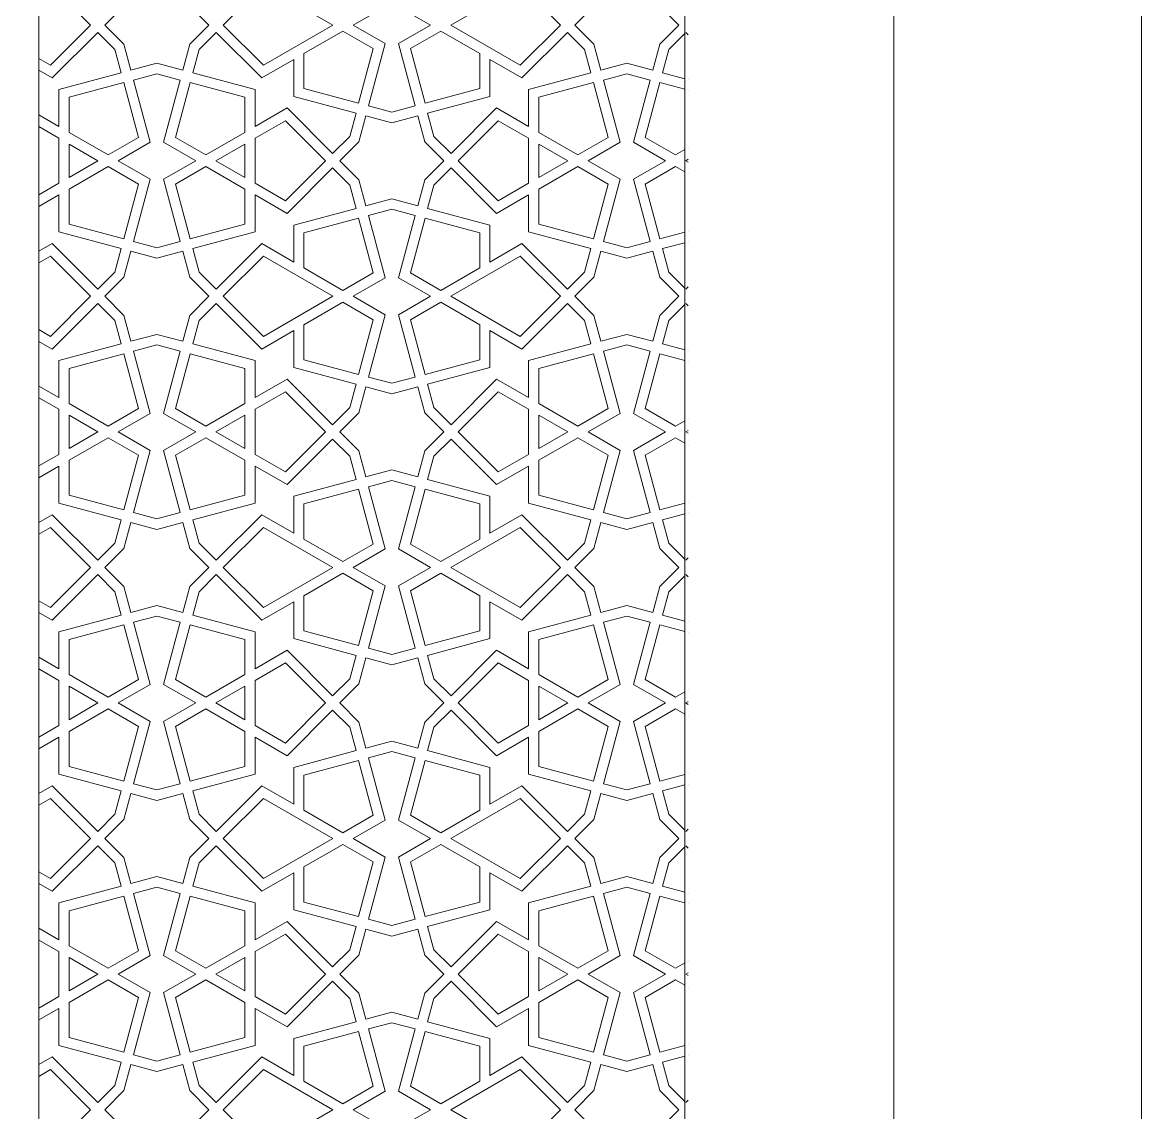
# Model space of a CAD drawing. Header units: metres. Extents: x 7064 to 15770, y 8440 to 11994.
# Drawn here: x 14872.9 to 15062.5, y 10900.6 to 11085.3 of the extents above; entities that cross this region are included whole.
import ezdxf

# ---------------------------------------------------------------- set-up
doc = ezdxf.new("R2010")
doc.units = ezdxf.units.M
doc.layers.add('GÖRÜNÜŞ 015-O4M', color=125, linetype='Continuous', lineweight=15)

msp = doc.modelspace()

# ---------------------------------------------------------------- linework, layer by layer
at = {"layer": 'GÖRÜNÜŞ 015-O4M', "color": 0}
for p, q in [((14884.464, 11084.849), (14877.676, 11091.637)), ((14906.951, 11084.849), (14913.739, 11091.637)), ((14913.739, 11091.637), (14925.495, 11084.849)), ((14957.252, 11091.637), (14945.495, 11084.849)), ((14964.04, 11084.849), (14957.252, 11091.637)), ((14890.122, 11088.074), (14886.897, 11084.849)), ((14901.293, 11088.074), (14904.518, 11084.849)), ((14934.361, 11087.982), (14928.935, 11084.849)), ((14936.629, 11087.982), (14942.055, 11084.849)), ((14969.697, 11088.074), (14966.472, 11084.849)), ((14980.869, 11088.074), (14984.094, 11084.849)), ((14884.464, 11084.849), (14877.676, 11078.062)), ((14885.68, 11083.633), (14877.959, 11075.912)), ((14888.579, 11080.734), (14885.68, 11083.633)), ((14890.122, 11081.624), (14886.897, 11084.849)), ((14901.293, 11081.624), (14904.518, 11084.849)), ((14902.835, 11080.734), (14905.735, 11083.633)), ((14905.735, 11083.633), (14913.456, 11075.912)), ((14906.951, 11084.849), (14913.739, 11078.062)), ((14913.739, 11078.062), (14925.495, 11084.849)), ((14920.601, 11080.038), (14927.215, 11083.856)), ((14932.358, 11080.887), (14927.215, 11083.856)), ((14934.361, 11081.717), (14928.935, 11084.849)), ((14936.629, 11081.717), (14942.055, 11084.849)), ((14938.632, 11080.887), (14943.775, 11083.856)), ((14950.389, 11080.038), (14943.775, 11083.856)), ((14957.252, 11078.062), (14945.495, 11084.849)), ((14964.04, 11084.849), (14957.252, 11078.062)), ((14965.256, 11083.633), (14957.535, 11075.912)), ((14968.155, 11080.734), (14965.256, 11083.633)), ((14969.697, 11081.624), (14966.472, 11084.849)), ((14980.869, 11081.624), (14984.094, 11084.849)), ((14982.411, 11080.734), (14985.127, 11083.45)), ((14985.31, 11083.633), (14985.707, 11083.236)), ((14890.122, 11081.624), (14891.302, 11077.219)), ((14901.293, 11081.624), (14900.113, 11077.219)), ((14931.535, 11071.17), (14934.361, 11081.717)), ((14939.455, 11071.17), (14936.629, 11081.717)), ((14969.697, 11081.624), (14970.878, 11077.219)), ((14980.869, 11081.624), (14979.688, 11077.219)), ((14888.579, 11080.734), (14889.641, 11076.774)), ((14902.835, 11080.734), (14901.774, 11076.774)), ((14920.601, 11074.099), (14920.601, 11080.038)), ((14929.874, 11071.615), (14932.358, 11080.887)), ((14941.117, 11071.615), (14938.632, 11080.887)), ((14950.389, 11074.099), (14950.389, 11080.038)), ((14968.155, 11080.734), (14969.216, 11076.774)), ((14982.411, 11080.734), (14981.35, 11076.774)), ((14877.676, 11078.062), (14875.702, 11079.202)), ((14895.707, 11078.399), (14891.302, 11077.219)), ((14895.707, 11078.399), (14900.113, 11077.219)), ((14913.456, 11075.912), (14918.881, 11079.045)), ((14918.881, 11072.78), (14918.881, 11079.045)), ((14957.535, 11075.912), (14952.109, 11079.045)), ((14952.109, 11072.78), (14952.109, 11079.045)), ((14975.283, 11078.399), (14970.878, 11077.219)), ((14975.283, 11078.399), (14979.688, 11077.219)), ((14877.959, 11075.912), (14875.702, 11077.216)), ((14889.641, 11076.774), (14879.094, 11073.948)), ((14895.707, 11076.619), (14891.747, 11075.558)), ((14891.747, 11075.558), (14894.573, 11065.011)), ((14895.707, 11076.619), (14899.668, 11075.558)), ((14899.668, 11075.558), (14896.842, 11065.011)), ((14901.774, 11076.774), (14912.321, 11073.948)), ((14969.216, 11076.774), (14958.669, 11073.948)), ((14975.283, 11076.619), (14971.323, 11075.558)), ((14971.323, 11075.558), (14974.149, 11065.011)), ((14975.283, 11076.619), (14979.243, 11075.558)), ((14979.243, 11075.558), (14976.417, 11065.011)), ((14981.35, 11076.774), (14985.127, 11075.762)), ((14985.702, 11075.608), (14985.707, 11075.606)), ((14879.094, 11073.948), (14879.094, 11067.683)), ((14890.086, 11075.112), (14880.814, 11072.628)), ((14890.086, 11075.112), (14892.57, 11065.84)), ((14901.329, 11075.112), (14898.845, 11065.84)), ((14901.329, 11075.112), (14910.601, 11072.628)), ((14912.321, 11073.948), (14912.321, 11067.683)), ((14929.874, 11071.615), (14920.601, 11074.099)), ((14941.117, 11071.615), (14950.389, 11074.099)), ((14958.669, 11073.948), (14958.669, 11067.683)), ((14969.661, 11075.112), (14960.389, 11072.628)), ((14969.661, 11075.112), (14972.146, 11065.84)), ((14980.905, 11075.112), (14978.42, 11065.84)), ((14980.905, 11075.112), (14985.127, 11073.981)), ((14985.702, 11073.827), (14985.707, 11073.826)), ((14880.814, 11072.628), (14880.814, 11066.69)), ((14910.601, 11072.628), (14910.601, 11066.69)), ((14929.428, 11069.954), (14918.881, 11072.78)), ((14941.562, 11069.954), (14952.109, 11072.78)), ((14960.389, 11072.628), (14960.389, 11066.69)), ((14917.747, 11070.815), (14912.321, 11067.683)), ((14925.468, 11063.094), (14917.747, 11070.815)), ((14928.367, 11065.993), (14929.428, 11069.954)), ((14935.495, 11070.109), (14931.535, 11071.17)), ((14935.495, 11070.109), (14939.455, 11071.17)), ((14942.623, 11065.993), (14941.562, 11069.954)), ((14945.522, 11063.094), (14953.243, 11070.815)), ((14953.243, 11070.815), (14958.669, 11067.683)), ((14875.702, 11069.641), (14879.094, 11067.683)), ((14917.464, 11068.666), (14912.321, 11065.697)), ((14924.252, 11061.878), (14917.464, 11068.666)), ((14929.909, 11065.103), (14931.09, 11069.508)), ((14935.495, 11068.328), (14931.09, 11069.508)), ((14935.495, 11068.328), (14939.901, 11069.508)), ((14941.081, 11065.103), (14939.901, 11069.508)), ((14946.739, 11061.878), (14953.526, 11068.666)), ((14953.526, 11068.666), (14958.669, 11065.697)), ((14875.702, 11067.655), (14879.094, 11065.697)), ((14880.814, 11066.69), (14887.428, 11062.871)), ((14910.601, 11066.69), (14903.987, 11062.871)), ((14928.367, 11065.993), (14925.468, 11063.094)), ((14942.623, 11065.993), (14945.522, 11063.094)), ((14960.389, 11066.69), (14967.003, 11062.871)), ((14879.094, 11058.059), (14879.094, 11065.697)), ((14880.814, 11064.703), (14885.708, 11061.878)), ((14880.814, 11059.052), (14880.814, 11064.703)), ((14887.428, 11062.871), (14892.57, 11065.84)), ((14889.148, 11061.878), (14894.573, 11065.011)), ((14902.267, 11061.878), (14896.842, 11065.011)), ((14903.987, 11062.871), (14898.845, 11065.84)), ((14910.601, 11064.703), (14905.707, 11061.878)), ((14910.601, 11059.052), (14910.601, 11064.703)), ((14912.321, 11058.059), (14912.321, 11065.697)), ((14929.909, 11065.103), (14926.684, 11061.878)), ((14941.081, 11065.103), (14944.306, 11061.878)), ((14958.669, 11058.059), (14958.669, 11065.697)), ((14960.389, 11064.703), (14965.283, 11061.878)), ((14960.389, 11059.052), (14960.389, 11064.703)), ((14967.003, 11062.871), (14972.146, 11065.84)), ((14968.723, 11061.878), (14974.149, 11065.011)), ((14981.843, 11061.878), (14976.417, 11065.011)), ((14983.563, 11062.871), (14978.42, 11065.84)), ((14985.707, 11064.109), (14985.702, 11064.106)), ((14985.127, 11063.774), (14983.563, 11062.871)), ((14880.814, 11059.052), (14885.708, 11061.878)), ((14880.814, 11057.066), (14887.428, 11060.885)), ((14887.428, 11060.885), (14892.57, 11057.916)), ((14889.148, 11061.878), (14894.573, 11058.745)), ((14902.267, 11061.878), (14896.842, 11058.745)), ((14903.987, 11060.885), (14898.845, 11057.916)), ((14910.601, 11057.066), (14903.987, 11060.885)), ((14910.601, 11059.052), (14905.707, 11061.878)), ((14924.252, 11061.878), (14917.464, 11055.09)), ((14925.468, 11060.662), (14917.747, 11052.941)), ((14928.367, 11057.763), (14925.468, 11060.662)), ((14929.909, 11058.653), (14926.684, 11061.878)), ((14941.081, 11058.653), (14944.306, 11061.878)), ((14942.623, 11057.763), (14945.522, 11060.662)), ((14945.522, 11060.662), (14953.243, 11052.941)), ((14946.739, 11061.878), (14953.526, 11055.09)), ((14960.389, 11059.052), (14965.283, 11061.878)), ((14960.389, 11057.066), (14967.003, 11060.885)), ((14967.003, 11060.885), (14972.146, 11057.916)), ((14968.723, 11061.878), (14974.149, 11058.745)), ((14981.843, 11061.878), (14976.417, 11058.745)), ((14983.563, 11060.885), (14978.42, 11057.916)), ((14985.127, 11059.982), (14983.563, 11060.885)), ((14985.707, 11062.123), (14985.283, 11061.878)), ((14985.707, 11061.633), (14985.283, 11061.878)), ((14891.747, 11048.198), (14894.573, 11058.745)), ((14899.668, 11048.198), (14896.842, 11058.745)), ((14929.909, 11058.653), (14931.09, 11054.248)), ((14941.081, 11058.653), (14939.901, 11054.248)), ((14971.323, 11048.198), (14974.149, 11058.745)), ((14979.243, 11048.198), (14976.417, 11058.745)), ((14985.707, 11059.647), (14985.702, 11059.65)), ((14875.702, 11056.101), (14879.094, 11058.059)), ((14880.814, 11051.128), (14880.814, 11057.066)), ((14890.086, 11048.643), (14892.57, 11057.916)), ((14901.329, 11048.643), (14898.845, 11057.916)), ((14910.601, 11051.128), (14910.601, 11057.066)), ((14917.464, 11055.09), (14912.321, 11058.059)), ((14928.367, 11057.763), (14929.428, 11053.802)), ((14942.623, 11057.763), (14941.562, 11053.802)), ((14953.526, 11055.09), (14958.669, 11058.059)), ((14960.389, 11051.128), (14960.389, 11057.066)), ((14969.661, 11048.643), (14972.146, 11057.916)), ((14980.905, 11048.643), (14978.42, 11057.916)), ((14875.702, 11054.115), (14879.094, 11056.073)), ((14879.094, 11049.808), (14879.094, 11056.073)), ((14912.321, 11049.808), (14912.321, 11056.073)), ((14917.747, 11052.941), (14912.321, 11056.073)), ((14935.495, 11055.428), (14931.09, 11054.248)), ((14935.495, 11055.428), (14939.901, 11054.248)), ((14953.243, 11052.941), (14958.669, 11056.073)), ((14958.669, 11049.808), (14958.669, 11056.073)), ((14929.428, 11053.802), (14918.881, 11050.976)), ((14935.495, 11053.647), (14931.535, 11052.586)), ((14935.495, 11053.647), (14939.455, 11052.586)), ((14941.562, 11053.802), (14952.109, 11050.976)), ((14890.086, 11048.643), (14880.814, 11051.128)), ((14901.329, 11048.643), (14910.601, 11051.128)), ((14918.881, 11050.976), (14918.881, 11044.711)), ((14929.874, 11052.141), (14920.601, 11049.656)), ((14929.874, 11052.141), (14932.358, 11042.869)), ((14931.535, 11052.586), (14934.361, 11042.039)), ((14939.455, 11052.586), (14936.629, 11042.039)), ((14941.117, 11052.141), (14938.632, 11042.869)), ((14941.117, 11052.141), (14950.389, 11049.656)), ((14952.109, 11050.976), (14952.109, 11044.711)), ((14969.661, 11048.643), (14960.389, 11051.128)), ((14889.641, 11046.982), (14879.094, 11049.808)), ((14901.774, 11046.982), (14912.321, 11049.808)), ((14920.601, 11049.656), (14920.601, 11043.718)), ((14950.389, 11049.656), (14950.389, 11043.718)), ((14969.216, 11046.982), (14958.669, 11049.808)), ((14980.905, 11048.643), (14985.127, 11049.775)), ((14985.702, 11049.929), (14985.707, 11049.93)), ((14877.959, 11047.844), (14875.702, 11046.54)), ((14885.68, 11040.123), (14877.959, 11047.844)), ((14888.579, 11043.022), (14889.641, 11046.982)), ((14895.707, 11047.137), (14891.747, 11048.198)), ((14895.707, 11047.137), (14899.668, 11048.198)), ((14902.835, 11043.022), (14901.774, 11046.982)), ((14905.735, 11040.123), (14913.456, 11047.844)), ((14913.456, 11047.844), (14918.881, 11044.711)), ((14957.535, 11047.844), (14952.109, 11044.711)), ((14965.256, 11040.123), (14957.535, 11047.844)), ((14968.155, 11043.022), (14969.216, 11046.982)), ((14975.283, 11047.137), (14971.323, 11048.198)), ((14975.283, 11047.137), (14979.243, 11048.198)), ((14981.35, 11046.982), (14985.127, 11047.994)), ((14982.411, 11043.022), (14981.35, 11046.982)), ((14985.702, 11048.148), (14985.707, 11048.15)), ((14877.676, 11045.694), (14875.702, 11044.554)), ((14884.464, 11038.906), (14877.676, 11045.694)), ((14890.122, 11042.131), (14891.302, 11046.537)), ((14895.707, 11045.356), (14891.302, 11046.537)), ((14895.707, 11045.356), (14900.113, 11046.537)), ((14901.293, 11042.131), (14900.113, 11046.537)), ((14906.951, 11038.906), (14913.739, 11045.694)), ((14913.739, 11045.694), (14925.495, 11038.906)), ((14957.252, 11045.694), (14945.495, 11038.906)), ((14964.04, 11038.906), (14957.252, 11045.694)), ((14969.697, 11042.131), (14970.878, 11046.537)), ((14975.283, 11045.356), (14970.878, 11046.537)), ((14975.283, 11045.356), (14979.688, 11046.537)), ((14980.869, 11042.131), (14979.688, 11046.537)), ((14920.601, 11043.718), (14927.215, 11039.899)), ((14950.389, 11043.718), (14943.775, 11039.899)), ((14888.579, 11043.022), (14885.68, 11040.123)), ((14890.122, 11042.131), (14886.897, 11038.906)), ((14901.293, 11042.131), (14904.518, 11038.906)), ((14902.835, 11043.022), (14905.735, 11040.123)), ((14932.358, 11042.869), (14927.215, 11039.899)), ((14934.361, 11042.039), (14928.935, 11038.906)), ((14936.629, 11042.039), (14942.055, 11038.906)), ((14938.632, 11042.869), (14943.775, 11039.899)), ((14968.155, 11043.022), (14965.256, 11040.123)), ((14969.697, 11042.131), (14966.472, 11038.906)), ((14980.869, 11042.131), (14984.094, 11038.906)), ((14982.411, 11043.022), (14985.127, 11040.306)), ((14985.31, 11040.123), (14985.707, 11040.52)), ((14884.464, 11038.906), (14877.676, 11032.119)), ((14885.68, 11037.69), (14877.959, 11029.969)), ((14888.579, 11034.791), (14885.68, 11037.69)), ((14890.122, 11035.681), (14886.897, 11038.906)), ((14901.293, 11035.681), (14904.518, 11038.906)), ((14902.835, 11034.791), (14905.735, 11037.69)), ((14905.735, 11037.69), (14913.456, 11029.969)), ((14906.951, 11038.906), (14913.739, 11032.119)), ((14913.739, 11032.119), (14925.495, 11038.906)), ((14920.601, 11034.095), (14927.215, 11037.913)), ((14932.358, 11034.944), (14927.215, 11037.913)), ((14934.361, 11035.774), (14928.935, 11038.906)), ((14936.629, 11035.774), (14942.055, 11038.906)), ((14938.632, 11034.944), (14943.775, 11037.913)), ((14950.389, 11034.095), (14943.775, 11037.913)), ((14957.252, 11032.119), (14945.495, 11038.906)), ((14964.04, 11038.906), (14957.252, 11032.119)), ((14965.256, 11037.69), (14957.535, 11029.969)), ((14968.155, 11034.791), (14965.256, 11037.69)), ((14969.697, 11035.681), (14966.472, 11038.906)), ((14980.869, 11035.681), (14984.094, 11038.906)), ((14982.411, 11034.791), (14985.127, 11037.507)), ((14985.31, 11037.69), (14985.707, 11037.293)), ((14890.122, 11035.681), (14891.302, 11031.276)), ((14901.293, 11035.681), (14900.113, 11031.276)), ((14931.535, 11025.227), (14934.361, 11035.774)), ((14939.455, 11025.227), (14936.629, 11035.774)), ((14969.697, 11035.681), (14970.878, 11031.276)), ((14980.869, 11035.681), (14979.688, 11031.276)), ((14888.579, 11034.791), (14889.641, 11030.831)), ((14902.835, 11034.791), (14901.774, 11030.831)), ((14920.601, 11028.156), (14920.601, 11034.095)), ((14929.874, 11025.672), (14932.358, 11034.944)), ((14941.117, 11025.672), (14938.632, 11034.944)), ((14950.389, 11028.156), (14950.389, 11034.095)), ((14968.155, 11034.791), (14969.216, 11030.831)), ((14982.411, 11034.791), (14981.35, 11030.831)), ((14877.676, 11032.119), (14875.702, 11033.259)), ((14895.707, 11032.456), (14891.302, 11031.276)), ((14895.707, 11032.456), (14900.113, 11031.276)), ((14913.456, 11029.969), (14918.881, 11033.102)), ((14918.881, 11026.837), (14918.881, 11033.102)), ((14957.535, 11029.969), (14952.109, 11033.102)), ((14952.109, 11026.837), (14952.109, 11033.102)), ((14975.283, 11032.456), (14970.878, 11031.276)), ((14975.283, 11032.456), (14979.688, 11031.276)), ((14877.959, 11029.969), (14875.702, 11031.273)), ((14889.641, 11030.831), (14879.094, 11028.005)), ((14895.707, 11030.676), (14891.747, 11029.615)), ((14895.707, 11030.676), (14899.668, 11029.615)), ((14901.774, 11030.831), (14912.321, 11028.005)), ((14969.216, 11030.831), (14958.669, 11028.005)), ((14975.283, 11030.676), (14971.323, 11029.615)), ((14975.283, 11030.676), (14979.243, 11029.615)), ((14981.35, 11030.831), (14985.127, 11029.819)), ((14890.086, 11029.169), (14880.814, 11026.685)), ((14890.086, 11029.169), (14892.57, 11019.897)), ((14891.747, 11029.615), (14894.573, 11019.068)), ((14899.668, 11029.615), (14896.842, 11019.068)), ((14901.329, 11029.169), (14898.845, 11019.897)), ((14901.329, 11029.169), (14910.601, 11026.685)), ((14929.874, 11025.672), (14920.601, 11028.156)), ((14941.117, 11025.672), (14950.389, 11028.156)), ((14969.661, 11029.169), (14960.389, 11026.685)), ((14969.661, 11029.169), (14972.146, 11019.897)), ((14971.323, 11029.615), (14974.149, 11019.068)), ((14979.243, 11029.615), (14976.417, 11019.068)), ((14980.905, 11029.169), (14978.42, 11019.897)), ((14980.905, 11029.169), (14985.127, 11028.038)), ((14985.702, 11029.665), (14985.707, 11029.663)), ((14879.094, 11028.005), (14879.094, 11021.74)), ((14880.814, 11026.685), (14880.814, 11020.747)), ((14910.601, 11026.685), (14910.601, 11020.747)), ((14912.321, 11028.005), (14912.321, 11021.74)), ((14929.428, 11024.011), (14918.881, 11026.837)), ((14941.562, 11024.011), (14952.109, 11026.837)), ((14958.669, 11028.005), (14958.669, 11021.74)), ((14960.389, 11026.685), (14960.389, 11020.747)), ((14985.702, 11027.884), (14985.707, 11027.883)), ((14917.747, 11024.872), (14912.321, 11021.74)), ((14925.468, 11017.151), (14917.747, 11024.872)), ((14935.495, 11024.166), (14931.535, 11025.227)), ((14935.495, 11024.166), (14939.455, 11025.227)), ((14945.522, 11017.151), (14953.243, 11024.872)), ((14953.243, 11024.872), (14958.669, 11021.74)), ((14875.702, 11023.698), (14879.094, 11021.74)), ((14917.464, 11022.723), (14912.321, 11019.754)), ((14924.252, 11015.935), (14917.464, 11022.723)), ((14928.367, 11020.05), (14929.428, 11024.011)), ((14929.909, 11019.16), (14931.09, 11023.565)), ((14935.495, 11022.385), (14931.09, 11023.565)), ((14935.495, 11022.385), (14939.901, 11023.565)), ((14941.081, 11019.16), (14939.901, 11023.565)), ((14942.623, 11020.05), (14941.562, 11024.011)), ((14946.739, 11015.935), (14953.526, 11022.723)), ((14953.526, 11022.723), (14958.669, 11019.754)), ((14875.702, 11021.712), (14879.094, 11019.754)), ((14880.814, 11020.747), (14887.428, 11016.928)), ((14910.601, 11020.747), (14903.987, 11016.928)), ((14960.389, 11020.747), (14967.003, 11016.928)), ((14879.094, 11012.116), (14879.094, 11019.754)), ((14880.814, 11018.761), (14885.708, 11015.935)), ((14880.814, 11013.109), (14880.814, 11018.761)), ((14887.428, 11016.928), (14892.57, 11019.897)), ((14889.148, 11015.935), (14894.573, 11019.068)), ((14902.267, 11015.935), (14896.842, 11019.068)), ((14903.987, 11016.928), (14898.845, 11019.897)), ((14910.601, 11018.761), (14905.707, 11015.935)), ((14910.601, 11013.109), (14910.601, 11018.761)), ((14912.321, 11012.116), (14912.321, 11019.754)), ((14928.367, 11020.05), (14925.468, 11017.151)), ((14929.909, 11019.16), (14926.684, 11015.935)), ((14941.081, 11019.16), (14944.306, 11015.935)), ((14942.623, 11020.05), (14945.522, 11017.151)), ((14958.669, 11012.116), (14958.669, 11019.754)), ((14960.389, 11018.761), (14965.283, 11015.935)), ((14960.389, 11013.109), (14960.389, 11018.761)), ((14967.003, 11016.928), (14972.146, 11019.897)), ((14968.723, 11015.935), (14974.149, 11019.068)), ((14981.843, 11015.935), (14976.417, 11019.068)), ((14983.563, 11016.928), (14978.42, 11019.897)), ((14985.127, 11017.831), (14983.563, 11016.928)), ((14985.707, 11018.166), (14985.702, 11018.163)), ((14880.814, 11013.109), (14885.708, 11015.935)), ((14880.814, 11011.123), (14887.428, 11014.942)), ((14887.428, 11014.942), (14892.57, 11011.973)), ((14889.148, 11015.935), (14894.573, 11012.802)), ((14902.267, 11015.935), (14896.842, 11012.802)), ((14903.987, 11014.942), (14898.845, 11011.973)), ((14910.601, 11011.123), (14903.987, 11014.942)), ((14910.601, 11013.109), (14905.707, 11015.935)), ((14924.252, 11015.935), (14917.464, 11009.147)), ((14929.909, 11012.71), (14926.684, 11015.935)), ((14941.081, 11012.71), (14944.306, 11015.935)), ((14946.739, 11015.935), (14953.526, 11009.147)), ((14960.389, 11013.109), (14965.283, 11015.935)), ((14960.389, 11011.123), (14967.003, 11014.942)), ((14967.003, 11014.942), (14972.146, 11011.973)), ((14968.723, 11015.935), (14974.149, 11012.802)), ((14981.843, 11015.935), (14976.417, 11012.802)), ((14983.563, 11014.942), (14978.42, 11011.973)), ((14985.127, 11014.039), (14983.563, 11014.942)), ((14985.707, 11016.18), (14985.283, 11015.935)), ((14985.707, 11015.69), (14985.283, 11015.935)), ((14925.468, 11014.719), (14917.747, 11006.998)), ((14928.367, 11011.82), (14925.468, 11014.719)), ((14942.623, 11011.82), (14945.522, 11014.719)), ((14945.522, 11014.719), (14953.243, 11006.998)), ((14985.707, 11013.704), (14985.702, 11013.707)), ((14875.702, 11010.158), (14879.094, 11012.116)), ((14880.814, 11005.185), (14880.814, 11011.123)), ((14890.086, 11002.7), (14892.57, 11011.973)), ((14891.747, 11002.255), (14894.573, 11012.802)), ((14899.668, 11002.255), (14896.842, 11012.802)), ((14901.329, 11002.7), (14898.845, 11011.973)), ((14910.601, 11005.185), (14910.601, 11011.123)), ((14917.464, 11009.147), (14912.321, 11012.116)), ((14928.367, 11011.82), (14929.428, 11007.859)), ((14929.909, 11012.71), (14931.09, 11008.305)), ((14941.081, 11012.71), (14939.901, 11008.305)), ((14942.623, 11011.82), (14941.562, 11007.859)), ((14953.526, 11009.147), (14958.669, 11012.116)), ((14960.389, 11005.185), (14960.389, 11011.123)), ((14969.661, 11002.7), (14972.146, 11011.973)), ((14971.323, 11002.255), (14974.149, 11012.802)), ((14979.243, 11002.255), (14976.417, 11012.802)), ((14980.905, 11002.7), (14978.42, 11011.973)), ((14875.702, 11008.172), (14879.094, 11010.13)), ((14879.094, 11003.865), (14879.094, 11010.13)), ((14912.321, 11003.865), (14912.321, 11010.13)), ((14917.747, 11006.998), (14912.321, 11010.13)), ((14935.495, 11009.485), (14931.09, 11008.305)), ((14935.495, 11009.485), (14939.901, 11008.305)), ((14953.243, 11006.998), (14958.669, 11010.13)), ((14958.669, 11003.865), (14958.669, 11010.13)), ((14929.428, 11007.859), (14918.881, 11005.033)), ((14935.495, 11007.704), (14931.535, 11006.643)), ((14935.495, 11007.704), (14939.455, 11006.643)), ((14941.562, 11007.859), (14952.109, 11005.033)), ((14929.874, 11006.198), (14920.601, 11003.713)), ((14929.874, 11006.198), (14932.358, 10996.926)), ((14931.535, 11006.643), (14934.361, 10996.096)), ((14939.455, 11006.643), (14936.629, 10996.096)), ((14941.117, 11006.198), (14938.632, 10996.926)), ((14941.117, 11006.198), (14950.389, 11003.713)), ((14889.641, 11001.039), (14879.094, 11003.865)), ((14890.086, 11002.7), (14880.814, 11005.185)), ((14901.329, 11002.7), (14910.601, 11005.185)), ((14901.774, 11001.039), (14912.321, 11003.865)), ((14918.881, 11005.033), (14918.881, 10998.768)), ((14920.601, 11003.713), (14920.601, 10997.775)), ((14950.389, 11003.713), (14950.389, 10997.775)), ((14952.109, 11005.033), (14952.109, 10998.768)), ((14969.216, 11001.039), (14958.669, 11003.865)), ((14969.661, 11002.7), (14960.389, 11005.185)), ((14980.905, 11002.7), (14985.127, 11003.832)), ((14985.702, 11003.986), (14985.707, 11003.987)), ((14877.959, 11001.901), (14875.702, 11000.597)), ((14885.68, 10994.18), (14877.959, 11001.901)), ((14895.707, 11001.194), (14891.747, 11002.255)), ((14895.707, 11001.194), (14899.668, 11002.255)), ((14905.735, 10994.18), (14913.456, 11001.901)), ((14913.456, 11001.901), (14918.881, 10998.768)), ((14957.535, 11001.901), (14952.109, 10998.768)), ((14965.256, 10994.18), (14957.535, 11001.901)), ((14975.283, 11001.194), (14971.323, 11002.255)), ((14975.283, 11001.194), (14979.243, 11002.255)), ((14981.35, 11001.039), (14985.127, 11002.051)), ((14985.702, 11002.205), (14985.707, 11002.207)), ((14877.676, 10999.751), (14875.702, 10998.611)), ((14884.464, 10992.963), (14877.676, 10999.751)), ((14888.579, 10997.079), (14889.641, 11001.039)), ((14890.122, 10996.188), (14891.302, 11000.594)), ((14895.707, 10999.413), (14891.302, 11000.594)), ((14895.707, 10999.413), (14900.113, 11000.594)), ((14901.293, 10996.188), (14900.113, 11000.594)), ((14902.835, 10997.079), (14901.774, 11001.039)), ((14906.951, 10992.963), (14913.739, 10999.751)), ((14913.739, 10999.751), (14925.495, 10992.963)), ((14957.252, 10999.751), (14945.495, 10992.963)), ((14964.04, 10992.963), (14957.252, 10999.751)), ((14968.155, 10997.079), (14969.216, 11001.039)), ((14969.697, 10996.188), (14970.878, 11000.594)), ((14975.283, 10999.413), (14970.878, 11000.594)), ((14975.283, 10999.413), (14979.688, 11000.594)), ((14980.869, 10996.188), (14979.688, 11000.594)), ((14982.411, 10997.079), (14981.35, 11001.039)), ((14920.601, 10997.775), (14927.215, 10993.957)), ((14950.389, 10997.775), (14943.775, 10993.957)), ((14888.579, 10997.079), (14885.68, 10994.18)), ((14890.122, 10996.188), (14886.897, 10992.963)), ((14901.293, 10996.188), (14904.518, 10992.963)), ((14902.835, 10997.079), (14905.735, 10994.18)), ((14932.358, 10996.926), (14927.215, 10993.957)), ((14934.361, 10996.096), (14928.935, 10992.963)), ((14936.629, 10996.096), (14942.055, 10992.963)), ((14938.632, 10996.926), (14943.775, 10993.957)), ((14968.155, 10997.079), (14965.256, 10994.18)), ((14969.697, 10996.188), (14966.472, 10992.963)), ((14980.869, 10996.188), (14984.094, 10992.963)), ((14982.411, 10997.079), (14985.127, 10994.363)), ((14985.31, 10994.18), (14985.707, 10994.577)), ((14884.464, 10992.963), (14877.676, 10986.176)), ((14890.122, 10989.738), (14886.897, 10992.963)), ((14901.293, 10989.738), (14904.518, 10992.963)), ((14906.951, 10992.963), (14913.739, 10986.176)), ((14913.739, 10986.176), (14925.495, 10992.963)), ((14934.361, 10989.831), (14928.935, 10992.963)), ((14936.629, 10989.831), (14942.055, 10992.963)), ((14957.252, 10986.176), (14945.495, 10992.963)), ((14964.04, 10992.963), (14957.252, 10986.176)), ((14969.697, 10989.738), (14966.472, 10992.963)), ((14980.869, 10989.738), (14984.094, 10992.963)), ((14885.68, 10991.747), (14877.959, 10984.026)), ((14888.579, 10988.848), (14885.68, 10991.747)), ((14902.835, 10988.848), (14905.735, 10991.747)), ((14905.735, 10991.747), (14913.456, 10984.026)), ((14920.601, 10988.152), (14927.215, 10991.97)), ((14932.358, 10989.001), (14927.215, 10991.97)), ((14938.632, 10989.001), (14943.775, 10991.97)), ((14950.389, 10988.152), (14943.775, 10991.97)), ((14965.256, 10991.747), (14957.535, 10984.026)), ((14968.155, 10988.848), (14965.256, 10991.747)), ((14982.411, 10988.848), (14985.127, 10991.564)), ((14985.31, 10991.747), (14985.707, 10991.35)), ((14888.579, 10988.848), (14889.641, 10984.888)), ((14890.122, 10989.738), (14891.302, 10985.333)), ((14901.293, 10989.738), (14900.113, 10985.333)), ((14902.835, 10988.848), (14901.774, 10984.888)), ((14929.874, 10979.729), (14932.358, 10989.001)), ((14931.535, 10979.284), (14934.361, 10989.831)), ((14939.455, 10979.284), (14936.629, 10989.831)), ((14941.117, 10979.729), (14938.632, 10989.001)), ((14968.155, 10988.848), (14969.216, 10984.888)), ((14969.697, 10989.738), (14970.878, 10985.333)), ((14980.869, 10989.738), (14979.688, 10985.333)), ((14982.411, 10988.848), (14981.35, 10984.888)), ((14877.676, 10986.176), (14875.702, 10987.316)), ((14895.707, 10986.513), (14891.302, 10985.333)), ((14895.707, 10986.513), (14900.113, 10985.333)), ((14913.456, 10984.026), (14918.881, 10987.159)), ((14918.881, 10980.894), (14918.881, 10987.159)), ((14920.601, 10982.213), (14920.601, 10988.152)), ((14950.389, 10982.213), (14950.389, 10988.152)), ((14957.535, 10984.026), (14952.109, 10987.159)), ((14952.109, 10980.894), (14952.109, 10987.159)), ((14975.283, 10986.513), (14970.878, 10985.333)), ((14975.283, 10986.513), (14979.688, 10985.333)), ((14877.959, 10984.026), (14875.702, 10985.33)), ((14889.641, 10984.888), (14879.094, 10982.062)), ((14895.707, 10984.733), (14891.747, 10983.672)), ((14895.707, 10984.733), (14899.668, 10983.672)), ((14901.774, 10984.888), (14912.321, 10982.062)), ((14969.216, 10984.888), (14958.669, 10982.062)), ((14975.283, 10984.733), (14971.323, 10983.672)), ((14975.283, 10984.733), (14979.243, 10983.672)), ((14981.35, 10984.888), (14985.127, 10983.876)), ((14890.086, 10983.226), (14880.814, 10980.742)), ((14890.086, 10983.226), (14892.57, 10973.954)), ((14891.747, 10983.672), (14894.573, 10973.125)), ((14899.668, 10983.672), (14896.842, 10973.125)), ((14901.329, 10983.226), (14898.845, 10973.954)), ((14901.329, 10983.226), (14910.601, 10980.742)), ((14969.661, 10983.226), (14960.389, 10980.742)), ((14969.661, 10983.226), (14972.146, 10973.954)), ((14971.323, 10983.672), (14974.149, 10973.125)), ((14979.243, 10983.672), (14976.417, 10973.125)), ((14980.905, 10983.226), (14978.42, 10973.954)), ((14980.905, 10983.226), (14985.127, 10982.095)), ((14985.702, 10983.722), (14985.707, 10983.72)), ((14879.094, 10982.062), (14879.094, 10975.797)), ((14880.814, 10980.742), (14880.814, 10974.804)), ((14910.601, 10980.742), (14910.601, 10974.804)), ((14912.321, 10982.062), (14912.321, 10975.797)), ((14929.428, 10978.068), (14918.881, 10980.894)), ((14929.874, 10979.729), (14920.601, 10982.213)), ((14941.117, 10979.729), (14950.389, 10982.213)), ((14941.562, 10978.068), (14952.109, 10980.894)), ((14958.669, 10982.062), (14958.669, 10975.797)), ((14960.389, 10980.742), (14960.389, 10974.804)), ((14985.702, 10981.941), (14985.707, 10981.94)), ((14917.747, 10978.929), (14912.321, 10975.797)), ((14925.468, 10971.208), (14917.747, 10978.929)), ((14935.495, 10978.223), (14931.535, 10979.284)), ((14935.495, 10978.223), (14939.455, 10979.284)), ((14945.522, 10971.208), (14953.243, 10978.929)), ((14953.243, 10978.929), (14958.669, 10975.797)), ((14875.702, 10977.755), (14879.094, 10975.797)), ((14928.367, 10974.107), (14929.428, 10978.068)), ((14929.909, 10973.217), (14931.09, 10977.622)), ((14935.495, 10976.442), (14931.09, 10977.622)), ((14935.495, 10976.442), (14939.901, 10977.622)), ((14941.081, 10973.217), (14939.901, 10977.622)), ((14942.623, 10974.107), (14941.562, 10978.068)), ((14875.702, 10975.769), (14879.094, 10973.811)), ((14917.464, 10976.78), (14912.321, 10973.811)), ((14924.252, 10969.992), (14917.464, 10976.78)), ((14946.739, 10969.992), (14953.526, 10976.78)), ((14953.526, 10976.78), (14958.669, 10973.811)), ((14879.094, 10966.173), (14879.094, 10973.811)), ((14880.814, 10974.804), (14887.428, 10970.985)), ((14887.428, 10970.985), (14892.57, 10973.954)), ((14889.148, 10969.992), (14894.573, 10973.125)), ((14902.267, 10969.992), (14896.842, 10973.125)), ((14903.987, 10970.985), (14898.845, 10973.954)), ((14910.601, 10974.804), (14903.987, 10970.985)), ((14912.321, 10966.173), (14912.321, 10973.811)), ((14928.367, 10974.107), (14925.468, 10971.208)), ((14929.909, 10973.217), (14926.684, 10969.992)), ((14941.081, 10973.217), (14944.306, 10969.992)), ((14942.623, 10974.107), (14945.522, 10971.208)), ((14958.669, 10966.173), (14958.669, 10973.811)), ((14960.389, 10974.804), (14967.003, 10970.985)), ((14967.003, 10970.985), (14972.146, 10973.954)), ((14968.723, 10969.992), (14974.149, 10973.125)), ((14981.843, 10969.992), (14976.417, 10973.125)), ((14983.563, 10970.985), (14978.42, 10973.954)), ((14880.814, 10972.818), (14885.708, 10969.992)), ((14880.814, 10967.166), (14880.814, 10972.818)), ((14910.601, 10972.818), (14905.707, 10969.992)), ((14910.601, 10967.166), (14910.601, 10972.818)), ((14960.389, 10972.818), (14965.283, 10969.992)), ((14960.389, 10967.166), (14960.389, 10972.818)), ((14985.127, 10971.888), (14983.563, 10970.985)), ((14985.707, 10972.223), (14985.702, 10972.22)), ((14880.814, 10967.166), (14885.708, 10969.992)), ((14889.148, 10969.992), (14894.573, 10966.859)), ((14902.267, 10969.992), (14896.842, 10966.859)), ((14910.601, 10967.166), (14905.707, 10969.992)), ((14924.252, 10969.992), (14917.464, 10963.204)), ((14929.909, 10966.767), (14926.684, 10969.992)), ((14941.081, 10966.767), (14944.306, 10969.992)), ((14946.739, 10969.992), (14953.526, 10963.204)), ((14960.389, 10967.166), (14965.283, 10969.992)), ((14968.723, 10969.992), (14974.149, 10966.859)), ((14981.843, 10969.992), (14976.417, 10966.859)), ((14985.707, 10970.237), (14985.283, 10969.992)), ((14985.707, 10969.747), (14985.283, 10969.992)), ((14880.814, 10965.18), (14887.428, 10968.999)), ((14887.428, 10968.999), (14892.57, 10966.03)), ((14903.987, 10968.999), (14898.845, 10966.03)), ((14910.601, 10965.18), (14903.987, 10968.999)), ((14925.468, 10968.776), (14917.747, 10961.055)), ((14928.367, 10965.877), (14925.468, 10968.776)), ((14942.623, 10965.877), (14945.522, 10968.776)), ((14945.522, 10968.776), (14953.243, 10961.055)), ((14960.389, 10965.18), (14967.003, 10968.999)), ((14967.003, 10968.999), (14972.146, 10966.03)), ((14983.563, 10968.999), (14978.42, 10966.03)), ((14985.127, 10968.096), (14983.563, 10968.999)), ((14985.707, 10967.761), (14985.702, 10967.764)), ((14875.702, 10964.215), (14879.094, 10966.173)), ((14890.086, 10956.757), (14892.57, 10966.03)), ((14891.747, 10956.312), (14894.573, 10966.859)), ((14899.668, 10956.312), (14896.842, 10966.859)), ((14901.329, 10956.757), (14898.845, 10966.03)), ((14917.464, 10963.204), (14912.321, 10966.173)), ((14928.367, 10965.877), (14929.428, 10961.916)), ((14929.909, 10966.767), (14931.09, 10962.362)), ((14941.081, 10966.767), (14939.901, 10962.362)), ((14942.623, 10965.877), (14941.562, 10961.916)), ((14953.526, 10963.204), (14958.669, 10966.173)), ((14969.661, 10956.757), (14972.146, 10966.03)), ((14971.323, 10956.312), (14974.149, 10966.859)), ((14979.243, 10956.312), (14976.417, 10966.859)), ((14980.905, 10956.757), (14978.42, 10966.03)), ((14875.702, 10962.229), (14879.094, 10964.187)), ((14879.094, 10957.922), (14879.094, 10964.187)), ((14880.814, 10959.242), (14880.814, 10965.18)), ((14910.601, 10959.242), (14910.601, 10965.18)), ((14912.321, 10957.922), (14912.321, 10964.187)), ((14917.747, 10961.055), (14912.321, 10964.187)), ((14953.243, 10961.055), (14958.669, 10964.187)), ((14958.669, 10957.922), (14958.669, 10964.187)), ((14960.389, 10959.242), (14960.389, 10965.18)), ((14929.428, 10961.916), (14918.881, 10959.09)), ((14935.495, 10963.542), (14931.09, 10962.362)), ((14935.495, 10961.761), (14931.535, 10960.7)), ((14935.495, 10963.542), (14939.901, 10962.362)), ((14935.495, 10961.761), (14939.455, 10960.7)), ((14941.562, 10961.916), (14952.109, 10959.09)), ((14929.874, 10960.255), (14920.601, 10957.77)), ((14929.874, 10960.255), (14932.358, 10950.983)), ((14931.535, 10960.7), (14934.361, 10950.153)), ((14939.455, 10960.7), (14936.629, 10950.153)), ((14941.117, 10960.255), (14938.632, 10950.983)), ((14941.117, 10960.255), (14950.389, 10957.77)), ((14889.641, 10955.096), (14879.094, 10957.922)), ((14890.086, 10956.757), (14880.814, 10959.242)), ((14901.329, 10956.757), (14910.601, 10959.242)), ((14901.774, 10955.096), (14912.321, 10957.922)), ((14918.881, 10959.09), (14918.881, 10952.825)), ((14952.109, 10959.09), (14952.109, 10952.825)), ((14969.216, 10955.096), (14958.669, 10957.922)), ((14969.661, 10956.757), (14960.389, 10959.242)), ((14980.905, 10956.757), (14985.127, 10957.889)), ((14985.702, 10958.043), (14985.707, 10958.044)), ((14895.707, 10955.251), (14891.747, 10956.312)), ((14895.707, 10955.251), (14899.668, 10956.312)), ((14920.601, 10957.77), (14920.601, 10951.832)), ((14950.389, 10957.77), (14950.389, 10951.832)), ((14975.283, 10955.251), (14971.323, 10956.312)), ((14975.283, 10955.251), (14979.243, 10956.312)), ((14981.35, 10955.096), (14985.127, 10956.108)), ((14985.702, 10956.262), (14985.707, 10956.264)), ((14877.959, 10955.958), (14875.702, 10954.654)), ((14885.68, 10948.237), (14877.959, 10955.958)), ((14888.579, 10951.136), (14889.641, 10955.096)), ((14890.122, 10950.245), (14891.302, 10954.651)), ((14895.707, 10953.47), (14891.302, 10954.651)), ((14895.707, 10953.47), (14900.113, 10954.651)), ((14901.293, 10950.245), (14900.113, 10954.651)), ((14902.835, 10951.136), (14901.774, 10955.096)), ((14905.735, 10948.237), (14913.456, 10955.958)), ((14913.456, 10955.958), (14918.881, 10952.825)), ((14957.535, 10955.958), (14952.109, 10952.825)), ((14965.256, 10948.237), (14957.535, 10955.958)), ((14968.155, 10951.136), (14969.216, 10955.096)), ((14969.697, 10950.245), (14970.878, 10954.651)), ((14975.283, 10953.47), (14970.878, 10954.651)), ((14975.283, 10953.47), (14979.688, 10954.651)), ((14980.869, 10950.245), (14979.688, 10954.651)), ((14982.411, 10951.136), (14981.35, 10955.096)), ((14877.676, 10953.808), (14875.702, 10952.668)), ((14884.464, 10947.02), (14877.676, 10953.808)), ((14906.951, 10947.02), (14913.739, 10953.808)), ((14913.739, 10953.808), (14925.495, 10947.02)), ((14957.252, 10953.808), (14945.495, 10947.02)), ((14964.04, 10947.02), (14957.252, 10953.808)), ((14888.579, 10951.136), (14885.68, 10948.237)), ((14902.835, 10951.136), (14905.735, 10948.237)), ((14920.601, 10951.832), (14927.215, 10948.014)), ((14932.358, 10950.983), (14927.215, 10948.014)), ((14938.632, 10950.983), (14943.775, 10948.014)), ((14950.389, 10951.832), (14943.775, 10948.014)), ((14968.155, 10951.136), (14965.256, 10948.237)), ((14982.411, 10951.136), (14985.127, 10948.42)), ((14890.122, 10950.245), (14886.897, 10947.02)), ((14901.293, 10950.245), (14904.518, 10947.02)), ((14934.361, 10950.153), (14928.935, 10947.02)), ((14936.629, 10950.153), (14942.055, 10947.02)), ((14969.697, 10950.245), (14966.472, 10947.02)), ((14980.869, 10950.245), (14984.094, 10947.02)), ((14985.31, 10948.237), (14985.707, 10948.634)), ((14884.464, 10947.02), (14877.676, 10940.233)), ((14890.122, 10943.795), (14886.897, 10947.02)), ((14901.293, 10943.795), (14904.518, 10947.02)), ((14906.951, 10947.02), (14913.739, 10940.233)), ((14913.739, 10940.233), (14925.495, 10947.02)), ((14934.361, 10943.888), (14928.935, 10947.02)), ((14936.629, 10943.888), (14942.055, 10947.02)), ((14957.252, 10940.233), (14945.495, 10947.02)), ((14964.04, 10947.02), (14957.252, 10940.233)), ((14969.697, 10943.795), (14966.472, 10947.02)), ((14980.869, 10943.795), (14984.094, 10947.02)), ((14885.68, 10945.804), (14877.959, 10938.083)), ((14888.579, 10942.905), (14885.68, 10945.804)), ((14902.835, 10942.905), (14905.735, 10945.804)), ((14905.735, 10945.804), (14913.456, 10938.083)), ((14920.601, 10942.209), (14927.215, 10946.027)), ((14932.358, 10943.058), (14927.215, 10946.027)), ((14938.632, 10943.058), (14943.775, 10946.027)), ((14950.389, 10942.209), (14943.775, 10946.027)), ((14965.256, 10945.804), (14957.535, 10938.083)), ((14968.155, 10942.905), (14965.256, 10945.804)), ((14982.411, 10942.905), (14985.127, 10945.621)), ((14985.31, 10945.804), (14985.707, 10945.407)), ((14888.579, 10942.905), (14889.641, 10938.945)), ((14890.122, 10943.795), (14891.302, 10939.39)), ((14901.293, 10943.795), (14900.113, 10939.39)), ((14902.835, 10942.905), (14901.774, 10938.945)), ((14929.874, 10933.786), (14932.358, 10943.058)), ((14931.535, 10933.341), (14934.361, 10943.888)), ((14939.455, 10933.341), (14936.629, 10943.888)), ((14941.117, 10933.786), (14938.632, 10943.058)), ((14968.155, 10942.905), (14969.216, 10938.945)), ((14969.697, 10943.795), (14970.878, 10939.39)), ((14980.869, 10943.795), (14979.688, 10939.39)), ((14982.411, 10942.905), (14981.35, 10938.945)), ((14877.676, 10940.233), (14875.702, 10941.373)), ((14913.456, 10938.083), (14918.881, 10941.216)), ((14918.881, 10934.951), (14918.881, 10941.216)), ((14920.601, 10936.27), (14920.601, 10942.209)), ((14950.389, 10936.27), (14950.389, 10942.209)), ((14957.535, 10938.083), (14952.109, 10941.216)), ((14952.109, 10934.951), (14952.109, 10941.216)), ((14877.959, 10938.083), (14875.702, 10939.387)), ((14889.641, 10938.945), (14879.094, 10936.119)), ((14895.707, 10940.57), (14891.302, 10939.39)), ((14895.707, 10940.57), (14900.113, 10939.39)), ((14901.774, 10938.945), (14912.321, 10936.119)), ((14969.216, 10938.945), (14958.669, 10936.119)), ((14975.283, 10940.57), (14970.878, 10939.39)), ((14975.283, 10940.57), (14979.688, 10939.39)), ((14981.35, 10938.945), (14985.127, 10937.933)), ((14890.086, 10937.283), (14880.814, 10934.799)), ((14890.086, 10937.283), (14892.57, 10928.011)), ((14895.707, 10938.79), (14891.747, 10937.729)), ((14891.747, 10937.729), (14894.573, 10927.182)), ((14895.707, 10938.79), (14899.668, 10937.729)), ((14899.668, 10937.729), (14896.842, 10927.182)), ((14901.329, 10937.283), (14898.845, 10928.011)), ((14901.329, 10937.283), (14910.601, 10934.799)), ((14969.661, 10937.283), (14960.389, 10934.799)), ((14969.661, 10937.283), (14972.146, 10928.011)), ((14975.283, 10938.79), (14971.323, 10937.729)), ((14971.323, 10937.729), (14974.149, 10927.182)), ((14975.283, 10938.79), (14979.243, 10937.729)), ((14979.243, 10937.729), (14976.417, 10927.182)), ((14980.905, 10937.283), (14978.42, 10928.011)), ((14980.905, 10937.283), (14985.127, 10936.152)), ((14985.702, 10937.779), (14985.707, 10937.777)), ((14879.094, 10936.119), (14879.094, 10929.854)), ((14912.321, 10936.119), (14912.321, 10929.854)), ((14929.874, 10933.786), (14920.601, 10936.27)), ((14941.117, 10933.786), (14950.389, 10936.27)), ((14958.669, 10936.119), (14958.669, 10929.854)), ((14985.702, 10935.998), (14985.707, 10935.997)), ((14880.814, 10934.799), (14880.814, 10928.861)), ((14910.601, 10934.799), (14910.601, 10928.861)), ((14929.428, 10932.125), (14918.881, 10934.951)), ((14935.495, 10932.28), (14931.535, 10933.341)), ((14935.495, 10932.28), (14939.455, 10933.341)), ((14941.562, 10932.125), (14952.109, 10934.951)), ((14960.389, 10934.799), (14960.389, 10928.861)), ((14875.702, 10931.812), (14879.094, 10929.854)), ((14917.747, 10932.986), (14912.321, 10929.854)), ((14925.468, 10925.265), (14917.747, 10932.986)), ((14928.367, 10928.164), (14929.428, 10932.125)), ((14929.909, 10927.274), (14931.09, 10931.679)), ((14935.495, 10930.499), (14931.09, 10931.679)), ((14935.495, 10930.499), (14939.901, 10931.679)), ((14941.081, 10927.274), (14939.901, 10931.679)), ((14942.623, 10928.164), (14941.562, 10932.125)), ((14945.522, 10925.265), (14953.243, 10932.986)), ((14953.243, 10932.986), (14958.669, 10929.854)), ((14875.702, 10929.826), (14879.094, 10927.868)), ((14917.464, 10930.837), (14912.321, 10927.868)), ((14924.252, 10924.049), (14917.464, 10930.837)), ((14946.739, 10924.049), (14953.526, 10930.837)), ((14953.526, 10930.837), (14958.669, 10927.868)), ((14879.094, 10920.23), (14879.094, 10927.868)), ((14880.814, 10928.861), (14887.428, 10925.042)), ((14887.428, 10925.042), (14892.57, 10928.011)), ((14903.987, 10925.042), (14898.845, 10928.011)), ((14910.601, 10928.861), (14903.987, 10925.042)), ((14912.321, 10920.23), (14912.321, 10927.868)), ((14928.367, 10928.164), (14925.468, 10925.265)), ((14942.623, 10928.164), (14945.522, 10925.265)), ((14958.669, 10920.23), (14958.669, 10927.868)), ((14960.389, 10928.861), (14967.003, 10925.042)), ((14967.003, 10925.042), (14972.146, 10928.011)), ((14983.563, 10925.042), (14978.42, 10928.011)), ((14880.814, 10926.875), (14885.708, 10924.049)), ((14880.814, 10921.223), (14880.814, 10926.875)), ((14889.148, 10924.049), (14894.573, 10927.182)), ((14902.267, 10924.049), (14896.842, 10927.182)), ((14910.601, 10926.875), (14905.707, 10924.049)), ((14910.601, 10921.223), (14910.601, 10926.875)), ((14929.909, 10927.274), (14926.684, 10924.049)), ((14941.081, 10927.274), (14944.306, 10924.049)), ((14960.389, 10926.875), (14965.283, 10924.049)), ((14960.389, 10921.223), (14960.389, 10926.875)), ((14968.723, 10924.049), (14974.149, 10927.182)), ((14981.843, 10924.049), (14976.417, 10927.182)), ((14985.127, 10925.945), (14983.563, 10925.042)), ((14985.707, 10926.28), (14985.702, 10926.277)), ((14880.814, 10921.223), (14885.708, 10924.049)), ((14889.148, 10924.049), (14894.573, 10920.916)), ((14902.267, 10924.049), (14896.842, 10920.916)), ((14910.601, 10921.223), (14905.707, 10924.049)), ((14924.252, 10924.049), (14917.464, 10917.261)), ((14929.909, 10920.824), (14926.684, 10924.049)), ((14941.081, 10920.824), (14944.306, 10924.049)), ((14946.739, 10924.049), (14953.526, 10917.261)), ((14960.389, 10921.223), (14965.283, 10924.049)), ((14968.723, 10924.049), (14974.149, 10920.916)), ((14981.843, 10924.049), (14976.417, 10920.916)), ((14985.707, 10924.294), (14985.283, 10924.049)), ((14985.707, 10923.804), (14985.283, 10924.049)), ((14880.814, 10919.237), (14887.428, 10923.056)), ((14887.428, 10923.056), (14892.57, 10920.087)), ((14903.987, 10923.056), (14898.845, 10920.087)), ((14910.601, 10919.237), (14903.987, 10923.056)), ((14925.468, 10922.833), (14917.747, 10915.112)), ((14928.367, 10919.934), (14925.468, 10922.833)), ((14942.623, 10919.934), (14945.522, 10922.833)), ((14945.522, 10922.833), (14953.243, 10915.112)), ((14960.389, 10919.237), (14967.003, 10923.056)), ((14967.003, 10923.056), (14972.146, 10920.087)), ((14983.563, 10923.056), (14978.42, 10920.087)), ((14985.127, 10922.153), (14983.563, 10923.056)), ((14875.702, 10918.272), (14879.094, 10920.23)), ((14890.086, 10910.815), (14892.57, 10920.087)), ((14891.747, 10910.369), (14894.573, 10920.916)), ((14899.668, 10910.369), (14896.842, 10920.916)), ((14901.329, 10910.815), (14898.845, 10920.087)), ((14917.464, 10917.261), (14912.321, 10920.23)), ((14929.909, 10920.824), (14931.09, 10916.419)), ((14941.081, 10920.824), (14939.901, 10916.419)), ((14953.526, 10917.261), (14958.669, 10920.23)), ((14969.661, 10910.815), (14972.146, 10920.087)), ((14971.323, 10910.369), (14974.149, 10920.916)), ((14979.243, 10910.369), (14976.417, 10920.916)), ((14980.905, 10910.815), (14978.42, 10920.087)), ((14985.707, 10921.818), (14985.702, 10921.821)), ((14875.702, 10916.286), (14879.094, 10918.244)), ((14879.094, 10911.979), (14879.094, 10918.244)), ((14880.814, 10913.299), (14880.814, 10919.237)), ((14910.601, 10913.299), (14910.601, 10919.237)), ((14912.321, 10911.979), (14912.321, 10918.244)), ((14917.747, 10915.112), (14912.321, 10918.244)), ((14928.367, 10919.934), (14929.428, 10915.973)), ((14942.623, 10919.934), (14941.562, 10915.973)), ((14953.243, 10915.112), (14958.669, 10918.244)), ((14958.669, 10911.979), (14958.669, 10918.244)), ((14960.389, 10913.299), (14960.389, 10919.237)), ((14935.495, 10917.599), (14931.09, 10916.419)), ((14935.495, 10917.599), (14939.901, 10916.419)), ((14929.428, 10915.973), (14918.881, 10913.147)), ((14929.874, 10914.312), (14920.601, 10911.828)), ((14929.874, 10914.312), (14932.358, 10905.04)), ((14935.495, 10915.818), (14931.535, 10914.757)), ((14931.535, 10914.757), (14934.361, 10904.21)), ((14935.495, 10915.818), (14939.455, 10914.757)), ((14939.455, 10914.757), (14936.629, 10904.21)), ((14941.117, 10914.312), (14938.632, 10905.04)), ((14941.117, 10914.312), (14950.389, 10911.828)), ((14941.562, 10915.973), (14952.109, 10913.147)), ((14890.086, 10910.815), (14880.814, 10913.299)), ((14901.329, 10910.815), (14910.601, 10913.299)), ((14918.881, 10913.147), (14918.881, 10906.882)), ((14952.109, 10913.147), (14952.109, 10906.882)), ((14969.661, 10910.815), (14960.389, 10913.299)), ((14889.641, 10909.153), (14879.094, 10911.979)), ((14901.774, 10909.153), (14912.321, 10911.979)), ((14920.601, 10911.828), (14920.601, 10905.889)), ((14950.389, 10911.828), (14950.389, 10905.889)), ((14969.216, 10909.153), (14958.669, 10911.979)), ((14980.905, 10910.815), (14985.127, 10911.946)), ((14985.702, 10912.1), (14985.707, 10912.101)), ((14877.959, 10910.015), (14875.702, 10908.711)), ((14885.68, 10902.294), (14877.959, 10910.015)), ((14888.579, 10905.193), (14889.641, 10909.153)), ((14890.122, 10904.303), (14891.302, 10908.708)), ((14895.707, 10907.528), (14891.302, 10908.708)), ((14895.707, 10909.308), (14891.747, 10910.369)), ((14895.707, 10909.308), (14899.668, 10910.369)), ((14895.707, 10907.528), (14900.113, 10908.708)), ((14901.293, 10904.303), (14900.113, 10908.708)), ((14902.835, 10905.193), (14901.774, 10909.153)), ((14905.735, 10902.294), (14913.456, 10910.015)), ((14913.456, 10910.015), (14918.881, 10906.882)), ((14957.535, 10910.015), (14952.109, 10906.882)), ((14965.256, 10902.294), (14957.535, 10910.015)), ((14968.155, 10905.193), (14969.216, 10909.153)), ((14969.697, 10904.303), (14970.878, 10908.708)), ((14975.283, 10907.528), (14970.878, 10908.708)), ((14975.283, 10909.308), (14971.323, 10910.369)), ((14975.283, 10909.308), (14979.243, 10910.369)), ((14975.283, 10907.528), (14979.688, 10908.708)), ((14980.869, 10904.303), (14979.688, 10908.708)), ((14981.35, 10909.153), (14985.127, 10910.165)), ((14982.411, 10905.193), (14981.35, 10909.153)), ((14985.702, 10910.319), (14985.707, 10910.321)), ((14877.676, 10907.865), (14875.702, 10906.725)), ((14884.464, 10901.078), (14877.676, 10907.865)), ((14906.951, 10901.078), (14913.739, 10907.865)), ((14913.739, 10907.865), (14925.495, 10901.078)), ((14957.252, 10907.865), (14945.495, 10901.078)), ((14964.04, 10901.078), (14957.252, 10907.865)), ((14888.579, 10905.193), (14885.68, 10902.294)), ((14902.835, 10905.193), (14905.735, 10902.294)), ((14920.601, 10905.889), (14927.215, 10902.071)), ((14932.358, 10905.04), (14927.215, 10902.071)), ((14938.632, 10905.04), (14943.775, 10902.071)), ((14950.389, 10905.889), (14943.775, 10902.071)), ((14968.155, 10905.193), (14965.256, 10902.294)), ((14982.411, 10905.193), (14985.127, 10902.477)), ((14890.122, 10904.303), (14886.897, 10901.078)), ((14901.293, 10904.303), (14904.518, 10901.078)), ((14934.361, 10904.21), (14928.935, 10901.078)), ((14936.629, 10904.21), (14942.055, 10901.078)), ((14969.697, 10904.303), (14966.472, 10901.078)), ((14980.869, 10904.303), (14984.094, 10901.078)), ((14884.464, 10901.078), (14877.676, 10894.29)), ((14890.122, 10897.853), (14886.897, 10901.078)), ((14901.293, 10897.853), (14904.518, 10901.078)), ((14906.951, 10901.078), (14913.739, 10894.29)), ((14913.739, 10894.29), (14925.495, 10901.078)), ((14934.361, 10897.945), (14928.935, 10901.078)), ((14936.629, 10897.945), (14942.055, 10901.078)), ((14957.252, 10894.29), (14945.495, 10901.078)), ((14964.04, 10901.078), (14957.252, 10894.29)), ((14969.697, 10897.853), (14966.472, 10901.078)), ((14980.869, 10897.853), (14984.094, 10901.078)), ((14985.31, 10902.294), (14985.707, 10902.691))]:
    msp.add_line(p, q, dxfattribs=at)
for points in [[(14418.758, 10713.656), (14418.758, 11338.549, -0.2619237), (14581.516, 11587.093, 0.0322607), (14740.628, 11684.731, 0.0322609), (14899.739, 11587.094, -0.2617735), (15062.497, 11338.548), (15062.497, 10713.656)], [(14460.71, 10713.656), (14460.71, 11337.081, -0.2606777), (14600.968, 11549.923, 0.0273462), (14740.628, 11633.727, 0.0273454), (14880.282, 11549.926, -0.2605168), (15020.545, 11337.074), (15020.545, 10713.656)], [(14496.129, 10723.656), (14605.554, 10723.656), (14605.554, 11105.534, -0.2440748), (14662.158, 11202.594, 0.006722), (14740.628, 11249.235, 0.0067199), (14819.072, 11202.609, -0.2438312), (14875.702, 11105.504), (14875.702, 10723.656), (14985.127, 10723.656)], [(14605.554, 10713.656), (14605.554, 11105.534, -0.2440748), (14662.158, 11202.594, 0.006722), (14740.628, 11249.235, 0.0067199), (14819.072, 11202.609, -0.2438312), (14875.702, 11105.504), (14875.702, 10713.656)]]:
    msp.add_lwpolyline(points, format="xyb", dxfattribs=at)
at = {"layer": 'GÖRÜNÜŞ 015-O4M', "color": 1}
msp.add_lwpolyline([(14985.127, 10713.656), (14985.127, 11323.802, 0.2594207), (14860.873, 11511.333, -0.024865), (14740.628, 11585.699, -0.0248666), (14620.372, 11511.328, 0.2595908), (14496.129, 11323.813), (14496.129, 10713.656)], format="xyb", dxfattribs=at)

doc.saveas('drawing.dxf')
